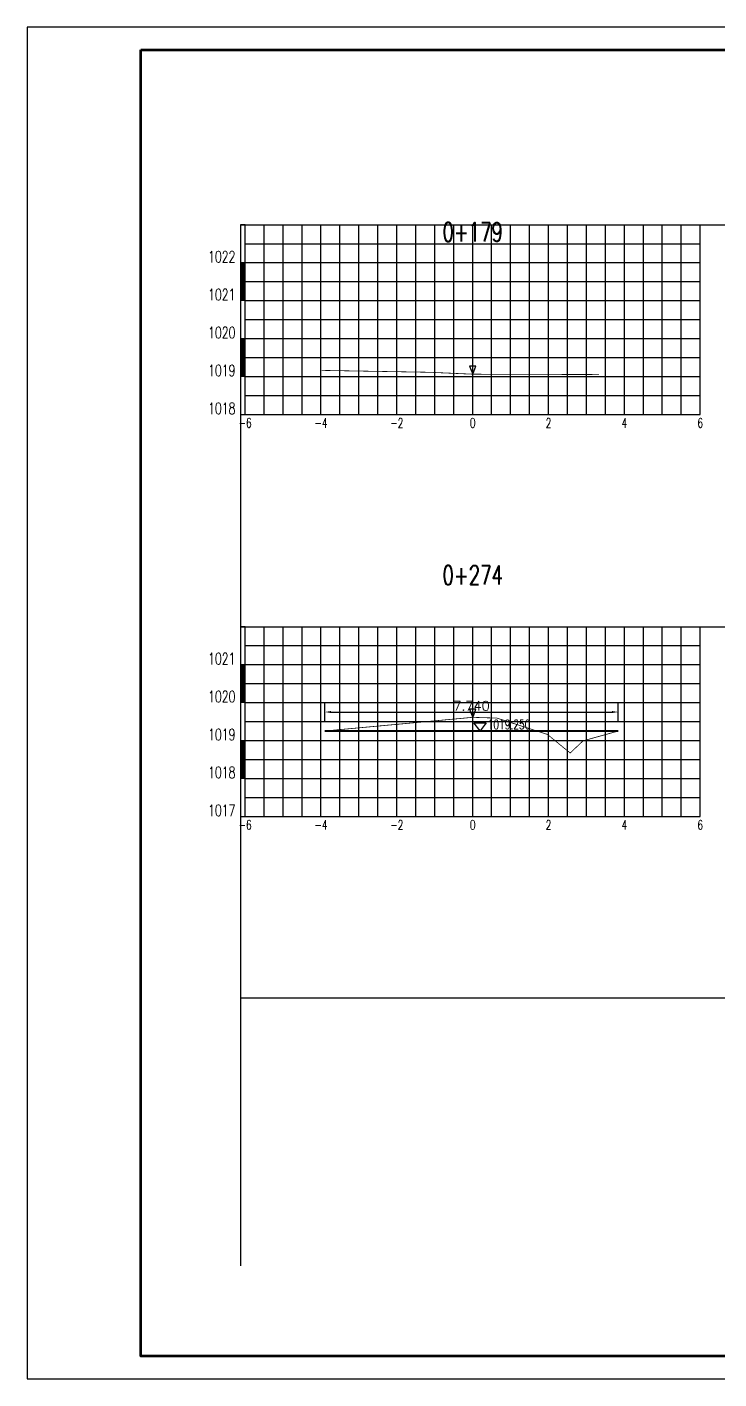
# Model space of a CAD drawing. Extents: x 695776 to 1250176, y 4443437 to 9025597.
# Drawn here: x 752460 to 770705, y 4443437 to 4479077 of the extents above; entities that cross this region are included whole.
import ezdxf
from ezdxf.enums import TextEntityAlignment as Align

# ---------------------------------------------------------------- set-up
doc = ezdxf.new("R2010")
doc.units = 0
doc.header["$LTSCALE"] = 0.5
doc.header["$PDSIZE"] = 0.2
doc.linetypes.add('ACAD_ISO07W100', pattern=[3.5, 0.5, -3])
doc.linetypes.add('CENTER2', pattern=[28.575, 19.05, -3.175, 3.175, -3.175])
doc.layers.get('0').update_dxf_attribs({"linetype": 'CONTINUOUS'})
doc.layers.get('Defpoints').update_dxf_attribs({"linetype": 'CONTINUOUS'})
for name, color, linetype in [('KEDU', 7, 'CONTINUOUS'), ('MIGE', 4, 'ACAD_ISO07W100'), ('MIGE1', 11, 'CONTINUOUS'), ('SANJIAO', 212, 'CONTINUOUS'), ('SHEJI', 1, 'CONTINUOUS'), ('YUANSHI', 2, 'CONTINUOUS'), ('YUANSHI1', 73, 'CONTINUOUS'), ('ZHOUXIAN', 20, 'CENTER2'), ('图框', 7, 'CONTINUOUS'), ('辅助线', 3, 'CONTINUOUS')]:
    doc.layers.add(name, color=color, linetype=linetype)
doc.styles.get("Standard").update_dxf_attribs({"font": 'rs.shx', "bigfont": 'hztxt.shx'})
doc.dimstyles.get("Standard").update_dxf_attribs({"dimtxt": 0.18, "dimasz": 0.18, "dimexe": 0.18, "dimexo": 0.0625, "dimgap": 0.09, "dimtad": 0, "dimtih": 1, "dimtoh": 1, "dimdec": 4, "dimzin": 0, "dimdsep": 46, "dimtxsty": 'Standard', "dimcen": 0.09, "dimadec": 0, "dimazin": 0, "dimtfac": 1, "dimtdec": 4, "dimtofl": 0, "dimtmove": 0, "dimatfit": 3, "dimfxl": 0, "dimtolj": 1, "dimtzin": 0, "dimarcsym": 0})

# ---------------------------------------------------------------- blocks, each defined once
blk = doc.blocks.new('zhunghao')
blk.add_lwpolyline([(0, 0), (0.33, 0.86), (-0.33, 0.86), (0, 0)])
blk = doc.blocks.new('bc1_100')
blk.add_lwpolyline([(0.064, 1), (-0.063, 1), (-0.063, 0), (0.064, 0)], close=True)
at = {"width": 0.7}
blk.add_attdef('BC', text='', height=0.3, dxfattribs=at).set_placement((-0.193, 0.007), align=Align.RIGHT)
blk = doc.blocks.new('bc0_100')
for p, q in [((-0.063, 1), (-0.063, 0)), ((0.063, 0), (0.063, 1))]:
    blk.add_line(p, q)
at = {"const_width": 0.126}
blk.add_lwpolyline([(0, 1), (0, 0)], dxfattribs=at)
at = {"width": 0.7}
blk.add_attdef('BC', text='', height=0.3, dxfattribs=at).set_placement((-0.193, 0.007), align=Align.RIGHT)
blk = doc.blocks.new('ele_sym08')
blk.add_line((0, 0), (5.6, 0))
blk.add_lwpolyline([(0.9, 0), (0.25, 0.86), (1.55, 0.86), (0.9, 0)])
at = {"width": 0.7}
blk.add_attdef('ELEVAT', (1.7, 0.18), '', height=1, dxfattribs=at)
blk = doc.blocks.new('*D897')
at = {"color": 0, "lineweight": -2}
for p, q in [((760311, 4460769), (760311, 4461269)), ((768051, 4460769), (768051, 4461269)), ((760474, 4461019), (767889, 4461019))]:
    blk.add_line(p, q, dxfattribs=at)
at = {"color": 0}
for points in [[(760474, 4461046), (760474, 4460992), (760311, 4461019)], [(767889, 4461046), (767889, 4460992), (768051, 4461019)]]:
    blk.add_solid(points, dxfattribs=at)
at = {"layer": 'Defpoints', "color": 0}
for p in [(768051, 4461019), (760311, 4460519), (768051, 4460519)]:
    blk.add_point(p, dxfattribs=at)
at = {"color": 0, "insert": (764181, 4461181), "char_height": 250, "attachment_point": 5}
blk.add_mtext('\\A1;7.740', dxfattribs=at)

msp = doc.modelspace()

# ---------------------------------------------------------------- linework, layer by layer
at = {"layer": 'MIGE', "linetype": 'Continuous'}
for p, q in [((758711.4961, 4468865.1929), (758711.4961, 4473865.1929)), ((759711.4961, 4468865.1929), (759711.4961, 4473865.1929)), ((760711.4961, 4468865.1929), (760711.4961, 4473865.1929)), ((761711.4961, 4468865.1929), (761711.4961, 4473865.1929)), ((762711.4961, 4468865.1929), (762711.4961, 4473865.1929)), ((763711.4961, 4468865.1929), (763711.4961, 4473865.1929)), ((764711.4961, 4468865.1929), (764711.4961, 4473865.1929)), ((765711.4961, 4468865.1929), (765711.4961, 4473865.1929)), ((766711.4961, 4468865.1929), (766711.4961, 4473865.1929)), ((767711.4961, 4468865.1929), (767711.4961, 4473865.1929)), ((768711.4961, 4468865.1929), (768711.4961, 4473865.1929)), ((769711.4961, 4468865.1929), (769711.4961, 4473865.1929)), ((758211.4961, 4473365.1929), (770211.4961, 4473365.1929)), ((758211.4961, 4472365.1929), (770211.4961, 4472365.1929)), ((758211.4961, 4471365.1929), (770211.4961, 4471365.1929)), ((758211.4961, 4470365.1929), (770211.4961, 4470365.1929)), ((758211.4961, 4469365.1929), (770211.4961, 4469365.1929)), ((758711.4961, 4458268.9282), (758711.4961, 4463268.9282)), ((759711.4961, 4458268.9282), (759711.4961, 4463268.9282)), ((760711.4961, 4458268.9282), (760711.4961, 4463268.9282)), ((761711.4961, 4458268.9282), (761711.4961, 4463268.9282)), ((762711.4961, 4458268.9282), (762711.4961, 4463268.9282)), ((763711.4961, 4458268.9282), (763711.4961, 4463268.9282)), ((764711.4961, 4458268.9282), (764711.4961, 4463268.9282)), ((765711.4961, 4458268.9282), (765711.4961, 4463268.9282)), ((766711.4961, 4458268.9282), (766711.4961, 4463268.9282)), ((767711.4961, 4458268.9282), (767711.4961, 4463268.9282)), ((768711.4961, 4458268.9282), (768711.4961, 4463268.9282)), ((769711.4961, 4458268.9282), (769711.4961, 4463268.9282)), ((758211.4961, 4462768.9282), (770211.4961, 4462768.9282)), ((758211.4961, 4461768.9282), (770211.4961, 4461768.9282)), ((758211.4961, 4460768.9282), (770211.4961, 4460768.9282)), ((758211.4961, 4459768.9282), (770211.4961, 4459768.9282)), ((758211.4961, 4458768.9282), (770211.4961, 4458768.9282))]:
    msp.add_line(p, q, dxfattribs=at)
at = {"layer": 'MIGE1'}
for p, q in [((758211.4961, 4473865.1929), (770211.4961, 4473865.1929)), ((758211.4961, 4468865.1929), (758211.4961, 4473865.1929)), ((759211.4961, 4468865.1929), (759211.4961, 4473865.1929)), ((760211.4961, 4468865.1929), (760211.4961, 4473865.1929)), ((761211.4961, 4468865.1929), (761211.4961, 4473865.1929)), ((762211.4961, 4468865.1929), (762211.4961, 4473865.1929)), ((763211.4961, 4468865.1929), (763211.4961, 4473865.1929)), ((764211.4961, 4468865.1929), (764211.4961, 4473865.1929)), ((765211.4961, 4468865.1929), (765211.4961, 4473865.1929)), ((766211.4961, 4468865.1929), (766211.4961, 4473865.1929)), ((767211.4961, 4468865.1929), (767211.4961, 4473865.1929)), ((768211.4961, 4468865.1929), (768211.4961, 4473865.1929)), ((769211.4961, 4468865.1929), (769211.4961, 4473865.1929)), ((770211.4961, 4468865.1929), (770211.4961, 4473865.1929)), ((758211.4961, 4472865.1929), (770211.4961, 4472865.1929)), ((758211.4961, 4471865.1929), (770211.4961, 4471865.1929)), ((758211.4961, 4470865.1929), (770211.4961, 4470865.1929)), ((758211.4961, 4469865.1929), (770211.4961, 4469865.1929)), ((758211.4961, 4468865.1929), (770211.4961, 4468865.1929)), ((758211.4961, 4463268.9282), (770211.4961, 4463268.9282)), ((758211.4961, 4458268.9282), (758211.4961, 4463268.9282)), ((759211.4961, 4458268.9282), (759211.4961, 4463268.9282)), ((760211.4961, 4458268.9282), (760211.4961, 4463268.9282)), ((761211.4961, 4458268.9282), (761211.4961, 4463268.9282)), ((762211.4961, 4458268.9282), (762211.4961, 4463268.9282)), ((763211.4961, 4458268.9282), (763211.4961, 4463268.9282)), ((764211.4961, 4458268.9282), (764211.4961, 4463268.9282)), ((765211.4961, 4458268.9282), (765211.4961, 4463268.9282)), ((766211.4961, 4458268.9282), (766211.4961, 4463268.9282)), ((767211.4961, 4458268.9282), (767211.4961, 4463268.9282)), ((768211.4961, 4458268.9282), (768211.4961, 4463268.9282)), ((769211.4961, 4458268.9282), (769211.4961, 4463268.9282)), ((770211.4961, 4458268.9282), (770211.4961, 4463268.9282)), ((758211.4961, 4462268.9282), (770211.4961, 4462268.9282)), ((758211.4961, 4461268.9282), (770211.4961, 4461268.9282)), ((758211.4961, 4460268.9282), (770211.4961, 4460268.9282)), ((758211.4961, 4459268.9282), (770211.4961, 4459268.9282)), ((758211.4961, 4458268.9282), (770211.4961, 4458268.9282))]:
    msp.add_line(p, q, dxfattribs=at)
at = {"layer": 'SHEJI', "const_width": 50}
msp.add_lwpolyline([(760311.4961, 4460518.9282), (764211.4961, 4460518.9282), (765903.124, 4460518.9282), (768051.4961, 4460518.9282)], dxfattribs=at)
at = {"layer": 'YUANSHI', "const_width": 20}
for points in [[(760231.4961, 4470025.1929), (763081.4961, 4469975.1929), (764211.4961, 4469925.1929), (767541.4961, 4469915.1929)], [(760311.4961, 4460518.9282), (764211.4961, 4460878.9282), (764851.4961, 4460858.9282), (765903.124, 4460518.9282)]]:
    msp.add_lwpolyline(points, dxfattribs=at)
at = {"layer": 'YUANSHI1', "const_width": 20}
msp.add_lwpolyline([(765903.124, 4460518.9282), (766181.4961, 4460428.9282), (766781.4961, 4459938.9282), (767121.4961, 4460258.9282), (768051.4961, 4460518.9282)], dxfattribs=at)
at = {"layer": 'ZHOUXIAN'}
for p, q in [((764211.4961, 4469415.1929), (764211.4961, 4470525.1929)), ((764211.4961, 4459438.9282), (764211.4961, 4461378.9282))]:
    msp.add_line(p, q, dxfattribs=at)
at = {"layer": '图框', "linetype": 'Continuous', "lineweight": -2, "flags": 128}
msp.add_lwpolyline([(752460.3804, 4479076.8745), (752460.3804, 4443436.8745), (802860.3804, 4443436.8745), (802860.3804, 4479076.8745), (752460.3804, 4479076.8745)], dxfattribs=at)
at = {"layer": '图框', "linetype": 'Continuous', "lineweight": 60, "flags": 128}
msp.add_lwpolyline([(755460.3804, 4478476.8745), (802260.3804, 4478476.8745), (802260.3804, 4444036.8745), (755460.3804, 4444036.8745), (755460.3804, 4478476.8745)], dxfattribs=at)
at = {"layer": '辅助线'}
for points in [[(758085.3006, 4473865.1929), (800950.8137, 4473865.1929)], [(758085.3006, 4473865.1929), (758085.3006, 4446422.1201)], [(758085.3006, 4463268.9282), (800540.6422, 4463268.9282)], [(758085.3006, 4453482.6445), (800090.6222, 4453482.6445)]]:
    msp.add_lwpolyline(points, dxfattribs=at)

# ---------------------------------------------------------------- block references
at = {"xscale": 250, "yscale": 250, "zscale": 250}
msp.add_blockref('ele_sym08', (764181.4961, 4460518.9282), dxfattribs=at).add_auto_attribs({'ELEVAT': '1019.250'})
at = {"layer": 'KEDU', "xscale": 1000, "yscale": 1000, "zscale": 1000}
for name, p, values in [('bc1_100', (758148.2481, 4472865.1929), {'BC': '1022'}), ('bc0_100', (758148.2481, 4471865.1929), {'BC': '1021'}), ('bc1_100', (758148.2481, 4470865.1929), {'BC': '1020'}), ('bc0_100', (758148.2481, 4469865.1929), {'BC': '1019'}), ('bc1_100', (758148.2481, 4468865.1929), {'BC': '1018'}), ('bc1_100', (758148.2481, 4462268.9282), {'BC': '1021'}), ('bc0_100', (758148.2481, 4461268.9282), {'BC': '1020'}), ('bc1_100', (758148.2481, 4460268.9282), {'BC': '1019'}), ('bc0_100', (758148.2481, 4459268.9282), {'BC': '1018'}), ('bc1_100', (758148.2481, 4458268.9282), {'BC': '1017'})]:
    msp.add_blockref(name, p, dxfattribs=at).add_auto_attribs(values)
at = {"layer": 'SANJIAO', "xscale": 250, "yscale": 250, "zscale": 250}
for p in [(764211.4961, 4469925.1929), (764211.4961, 4460878.9282)]:
    msp.add_blockref('zhunghao', p, dxfattribs=at)

# ---------------------------------------------------------------- texts
at = {"width": 0.7}
for s, p in [('0+179', (764211.4961, 4473425.1929)), ('0+274', (764211.4961, 4464378.9282))]:
    msp.add_text(s, height=500, dxfattribs=at).set_placement(p, align=Align.CENTER)
at = {"layer": 'KEDU', "width": 0.7}
for s, p in [('-6', (758211.4961, 4468515.1929)), ('-4', (760211.4961, 4468515.1929)), ('-2', (762211.4961, 4468515.1929)), ('0', (764211.4961, 4468515.1929)), ('0', (764211.4961, 4468515.1929)), ('2', (766211.4961, 4468515.1929)), ('4', (768211.4961, 4468515.1929)), ('6', (770211.4961, 4468515.1929)), ('-6', (758211.4961, 4457918.9282)), ('-4', (760211.4961, 4457918.9282)), ('-2', (762211.4961, 4457918.9282)), ('0', (764211.4961, 4457918.9282)), ('0', (764211.4961, 4457918.9282)), ('2', (766211.4961, 4457918.9282)), ('4', (768211.4961, 4457918.9282)), ('6', (770211.4961, 4457918.9282))]:
    msp.add_text(s, height=250, dxfattribs=at).set_placement(p, align=Align.CENTER)

# ---------------------------------------------------------------- dimensions: what is measured, and where the dimension line sits
dim = msp.add_linear_dim(base=(768051.4961, 4461018.9282), p1=(760311.4961, 4460518.9282), p2=(768051.4961, 4460518.9282), dimstyle='Standard', override={"dimtxt": 250, "dimasz": 162.5, "dimexe": 250, "dimexo": 250, "dimgap": 37.5, "dimtad": 1, "dimtih": 0, "dimtoh": 0, "dimdec": 3, "dimlfac": 0.001})
dim.commit()
dim.dimension.update_dxf_attribs({"geometry": '*D897', "text_midpoint": (764181.4961, 4461181.4282)})

doc.saveas('drawing.dxf')
